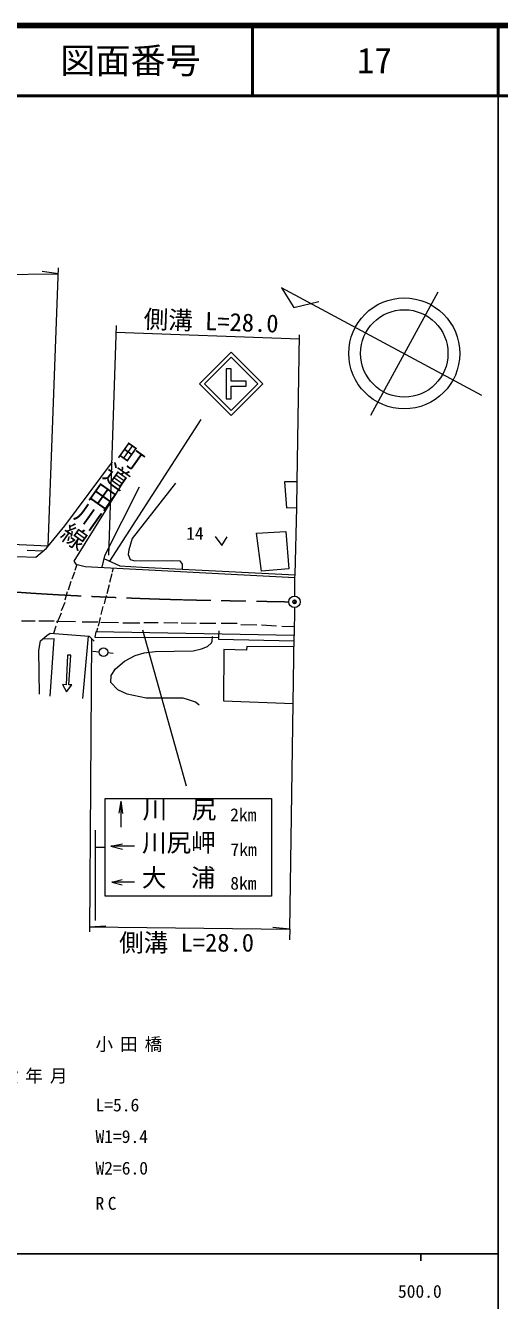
# Model space of a CAD drawing. Units: millimetres, scale not verified. Extents: x 40000 to 680000, y 20000 to 380000.
# Drawn here: x 511668 to 579191, y 198357 to 380000 of the extents above; entities that cross this region are included whole.
import ezdxf
from ezdxf.enums import TextEntityAlignment as Align

# ---------------------------------------------------------------- set-up
doc = ezdxf.new("R2010")
doc.units = ezdxf.units.MM
doc.header["$LTSCALE"] = 1000
doc.header["$PDMODE"] = 32
doc.header["$PDSIZE"] = 500
doc.linetypes.add('CHAIN', pattern=[18.5, 12, -1.5, 3.5, -1.5])
for name, color, linetype, lineweight in [('M-BMK', 2, 'CHAIN', 13), ('M-TTL', 2, 'Continuous', 140), ('M-TTL-BAND', 7, 'Continuous', 25), ('M-TTL-LINE', 7, 'Continuous', 50), ('M-TTL-TXT', 7, 'Continuous', 13), ('M-WORK', 1, 'Continuous', 13)]:
    doc.layers.add(name, color=color, linetype=linetype, lineweight=lineweight)
doc.layers.add('M-OTRS', color=6, linetype='Continuous')
doc.layers.add('M-STR-HTXT', color=7, linetype='Continuous')
doc.styles.add('@ＭＳ ゴシック', font='')
doc.styles.add('ＭＳ ゴシック', font='')
doc.styles.get('@ＭＳ ゴシック').set_extended_font_data('@MS Gothic')
doc.styles.get('ＭＳ ゴシック').set_extended_font_data('MS Gothic')

msp = doc.modelspace()

# ---------------------------------------------------------------- linework, layer by layer
at = {"layer": 'M-BMK'}
msp.add_open_spline([(359824, 307359), (403884, 305308), (414960, 304822), (450293, 303048), (466128, 302253), (475021, 302174), (490831, 300979), (495839, 300600), (498626, 300161), (503635, 299787), (509005, 299386), (512013, 299149), (517390, 298858), (519625, 298738), (520878, 298689), (523114, 298591), (533386, 298142), (536827, 298143), (549184, 297904)], degree=3, knots=[0, 0, 0, 0, 1, 1, 1, 2, 2, 2, 3, 3, 3, 4, 4, 4, 5, 5, 5, 6, 6, 6, 6], dxfattribs=at)
at = {"layer": 'M-OTRS'}
msp.add_point((549991, 297889), dxfattribs=at)
at = {"layer": 'M-TTL'}
msp.add_line((680000, 380000), (40000, 380000), dxfattribs=at)
at = {"layer": 'M-TTL-BAND'}
for p, q in [((579000, 20000), (579000, 370000)), ((40000, 205000), (579000, 205000)), ((568000, 205000), (568000, 204000))]:
    msp.add_line(p, q, dxfattribs=at)
at = {"layer": 'M-TTL-LINE'}
for p, q in [((543997, 380000), (543997, 370000)), ((579000, 380000), (579000, 370000)), ((40000, 370000), (680000, 370000))]:
    msp.add_line(p, q, dxfattribs=at)
at = {"layer": 'M-WORK'}
for p, q in [((514914, 305823), (516381, 345486)), ((81427, 339876), (516350, 344632)), ((516350, 344632), (514065, 344968)), ((576657, 327301), (548136, 342632)), ((548136, 342632), (549893, 339805)), ((570417, 342028), (560821, 324455)), ((549893, 339805), (553457, 340695)), ((524577, 337250), (523510, 304534)), ((524545, 336291), (550692, 335372)), ((550368, 314979), (550701, 335925)), ((536624, 323881), (523640, 303679)), ((517261, 308710), (524062, 317822)), ((525911, 315528), (518563, 303667)), ((533049, 314809), (526868, 306924)), ((550368, 314979), (548540, 314966)), ((548540, 314966), (548830, 311299)), ((550300, 311314), (550368, 314979)), ((527837, 314207), (522925, 304452)), ((548830, 311299), (550300, 311314)), ((550077, 301763), (550300, 311314)), ((514914, 305823), (483188, 307188)), ((514678, 305533), (517261, 308710)), ((538671, 307210), (539621, 305903)), ((539621, 305903), (540378, 307150)), ((544560, 307697), (548747, 307895)), ((545268, 302255), (544560, 307697)), ((548747, 307895), (549203, 302612)), ((514142, 305089), (511890, 305217)), ((513148, 304263), (514678, 305533)), ((526400, 305287), (526300, 304652)), ((526868, 306924), (526400, 305287)), ((506444, 304508), (513148, 304263)), ((518563, 303667), (518860, 303237)), ((522925, 304452), (522521, 302815)), ((522825, 304045), (525111, 303020)), ((526300, 304652), (526600, 303917)), ((526600, 303917), (527235, 303750)), ((527235, 303750), (532581, 303783)), ((532581, 303783), (533650, 303717)), ((533650, 303717), (533984, 303282)), ((518631, 302102), (518262, 301112)), ((518960, 303214), (518697, 302366)), ((518860, 303237), (520151, 302940)), ((520151, 302940), (550057, 301358)), ((523946, 301870), (523612, 300650)), ((524166, 302728), (524020, 302112)), ((525111, 303020), (528259, 302842)), ((528259, 302842), (533984, 302563)), ((533984, 303282), (533984, 302563)), ((533984, 302563), (550077, 301763)), ((549203, 302612), (545268, 302255)), ((550057, 301358), (550077, 301763)), ((518126, 300767), (517743, 299566)), ((523583, 300303), (523256, 299026)), ((550021, 298692), (550057, 301358)), ((517621, 299338), (517267, 298151)), ((523181, 298811), (522872, 297613)), ((516727, 296279), (516124, 294855)), ((517248, 297817), (516740, 296609)), ((522694, 297237), (522407, 296079)), ((550005, 297085), (549948, 293108)), ((511119, 295184), (513051, 295194)), ((513546, 295187), (515770, 295174)), ((515972, 294408), (515663, 293403)), ((516093, 295115), (518806, 295088)), ((519737, 295052), (521967, 295052)), ((522318, 295673), (522024, 294449)), ((522376, 295006), (524924, 294953)), ((525511, 294913), (527973, 294900)), ((528547, 294926), (530573, 294933)), ((531352, 294953), (533378, 294920)), ((533853, 294907), (535991, 294874)), ((536513, 294841), (538783, 294841)), ((539555, 294867), (541819, 294860)), ((542353, 294649), (544643, 294616)), ((545297, 294596), (547428, 294497)), ((548184, 294413), (549966, 294385)), ((513792, 292350), (514683, 293107)), ((515752, 292638), (514067, 292584)), ((514683, 293107), (515195, 293441)), ((515187, 284471), (515752, 292638)), ((515195, 293441), (520719, 292996)), ((520616, 293004), (519776, 284100)), ((520719, 292996), (521444, 292269)), ((521047, 292667), (520802, 250886)), ((521680, 293640), (521537, 292881)), ((521537, 292881), (539149, 292820)), ((549948, 293108), (521680, 293640)), ((521925, 294139), (521793, 293638)), ((534614, 271628), (528400, 293838)), ((538240, 292279), (538319, 292962)), ((539187, 293782), (539149, 292820)), ((539149, 292820), (539149, 292553)), ((539149, 292553), (549959, 292330)), ((549334, 251279), (549948, 293108)), ((513569, 290969), (513792, 292350)), ((513658, 284732), (513569, 290969)), ((521271, 290875), (522170, 290786)), ((523372, 290668), (524148, 290591)), ((528568, 290616), (530162, 290834)), ((530162, 290834), (535557, 290913)), ((535557, 290913), (536745, 291190)), ((536745, 291190), (537607, 291537)), ((537607, 291537), (538151, 292032)), ((538151, 292032), (538240, 292279)), ((539906, 291116), (539854, 283775)), ((543172, 290997), (539906, 291116)), ((543192, 291532), (543172, 290997)), ((549954, 291463), (543192, 291532)), ((517630, 290318), (517452, 286081)), ((518115, 290318), (517630, 290318)), ((517848, 286091), (518115, 290318)), ((524480, 288349), (525777, 289448)), ((525777, 289448), (527311, 290269)), ((527311, 290269), (528568, 290616)), ((523827, 286379), (523866, 287379)), ((523866, 287379), (524480, 288349)), ((517452, 286081), (516927, 286101)), ((516927, 286101), (517521, 285091)), ((517521, 285091), (518283, 286071)), ((518283, 286071), (517848, 286091)), ((524807, 285359), (523827, 286379)), ((526143, 284726), (524807, 285359)), ((528875, 284191), (526143, 284726)), ((534112, 284181), (528875, 284191)), ((534884, 283934), (534112, 284181)), ((535884, 283578), (534884, 283934)), ((536415, 283175), (535884, 283578)), ((539854, 283775), (549788, 283404)), ((523014, 262944), (523014, 269889)), ((523014, 269889), (546731, 269889)), ((525232, 269503), (524968, 267767)), ((525232, 269503), (525232, 265807)), ((525232, 269503), (525489, 267741)), ((546731, 269889), (546731, 255952)), ((521581, 265348), (521581, 252498)), ((523819, 263065), (525482, 263419)), ((521581, 262944), (523014, 262944)), ((523014, 255952), (523014, 262944)), ((527200, 263065), (523819, 263065)), ((523819, 263065), (525496, 262671)), ((523987, 257958), (525421, 258341)), ((527203, 257958), (523987, 257958)), ((523987, 257958), (525426, 257593)), ((546731, 255952), (523014, 255952)), ((520806, 251600), (523127, 251749)), ((520806, 251600), (549334, 251279)), ((549334, 251279), (546915, 251478)), ((549334, 251279), (549274, 249735))]:
    msp.add_line(p, q, dxfattribs=at)
for points in [[(536470, 328957), (540970, 333457), (545470, 328957), (540970, 324457)], [(537177, 328957), (540970, 332750), (544763, 328957), (540970, 325164)], [(543091, 329311), (540970, 329311), (540970, 331078), (540263, 331078), (540263, 326836), (540970, 326836), (540970, 328604), (543091, 328604)]]:
    msp.add_lwpolyline(points, close=True, dxfattribs=at)
for centre, radius in [((565624, 333283), 7903), ((565624, 333283), 6228), ((549991, 297889), 804), ((522771, 290727), 604)]:
    msp.add_circle(centre, radius, dxfattribs=at)

# ---------------------------------------------------------------- texts
at = {"layer": 'M-STR-HTXT', "style": 'ＭＳ ゴシック'}
for s, p in [('L=5.6', (521637, 224749)), ('W1=9.4', (521637, 220249)), ('W2=6.0', (521637, 215749))]:
    msp.add_text(s, height=1833, dxfattribs=at).set_placement(p, align=Align.BOTTOM_LEFT)
at = {"layer": 'M-STR-HTXT', "char_height": 1833, "attachment_point": 7, "style": 'ＭＳ ゴシック'}
for s, insert in [('\\T1.4;小田橋', (521637, 233749)), ('\\T1.4;架設年月', (504637, 229249)), ('\\T1.4;RC', (521637, 211249))]:
    msp.add_mtext(s, dxfattribs=dict(at, insert=insert))
at = {"layer": 'M-TTL-BAND', "style": 'ＭＳ ゴシック'}
msp.add_text('500.0', height=1833, dxfattribs=at).set_placement((567844, 198195), align=Align.BOTTOM_CENTER)
at = {"layer": 'M-TTL-TXT', "style": 'ＭＳ ゴシック'}
for s, p in [('図面番号', (526622, 375000)), ('17', (561372, 375000))]:
    msp.add_text(s, height=3666, dxfattribs=at).set_placement(p, align=Align.MIDDLE_CENTER)
at = {"layer": 'M-WORK'}
for s, rotation, style, p in [('側溝 L=28.0', 357.987, 'ＭＳ ゴシック', (528441, 336154)), ('町道田川線', 234.658, '@ＭＳ ゴシック', (526042, 321250))]:
    msp.add_text(s, height=2566, rotation=rotation, dxfattribs=dict(at, style=style)).set_placement(p, align=Align.BOTTOM_LEFT)
at = {"layer": 'M-WORK', "style": 'ＭＳ ゴシック'}
for s, height, p in [('14', 1833, (534547, 306176)), ('川\u3000尻', 2566, (528347, 266251)), ('2km', 1833, (540820, 266095)), ('川尻岬', 2566, (528263, 261531)), ('7km', 1833, (540870, 261131)), ('大\u3000浦', 2566, (528232, 256540)), ('8km', 1833, (540839, 256339)), ('側溝 L=28.0', 2566, (525004, 247290))]:
    msp.add_text(s, height=height, dxfattribs=at).set_placement(p, align=Align.BOTTOM_LEFT)

doc.saveas('drawing.dxf')
